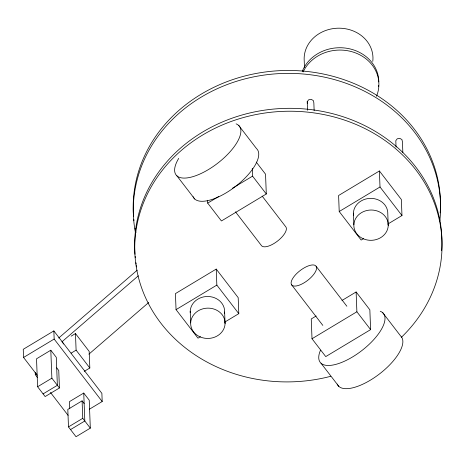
<?xml version="1.0" encoding="UTF-8"?>
<svg xmlns="http://www.w3.org/2000/svg" width="465" height="465" viewBox="0 0 465 465"><rect width="100%" height="100%" fill="white"/><g stroke="black" fill="none" stroke-linecap="round" stroke-linejoin="round"><path stroke-width="0.7" d="M307.539 110.269L307.208 101.713L308.638 99.801L311.172 99.324L313.329 100.568L313.846 102.794L314.148 110.641M58.735 337.997L137.262 270.148M138.32 275.821L61.99 341.769L63.722 344.024M88.891 354.173L148.748 302.453M256.238 162.093L265.538 174.183L266.3 193.986L221.427 220.968L207.698 203.124L218.765 196.468M232.291 188.337L252.571 176.142L252.274 168.359M89.344 409.252L102.195 401.522L101.882 393.367L53.847 330.906L23.25 349.302L23.564 357.457L37.223 375.22M23.564 357.457L54.161 339.061L53.847 330.906M71.139 336.16L75.464 333.556L89.187 351.401L89.826 367.995L84.264 371.343M43.088 393.896L57.369 385.311L56.294 357.353L50.801 350.215L36.526 358.8L37.601 386.758L45.146 396.569L59.427 387.984L58.753 370.512L56.695 367.838M37.52 377.557L35.305 374.68L36.543 373.936M71.157 353.121L76.103 350.151L75.464 333.556M224.583 322.204L238.801 313.654L238.185 297.641L216.225 269.084L175.433 293.613L176.049 309.632L198.009 338.183L200.479 336.701M387.758 224.089L401.969 215.539L401.359 199.52L379.394 170.969L338.601 195.498L339.218 211.517L361.177 240.068L363.653 238.58M37.601 386.758L51.877 378.173L50.801 350.215M176.049 309.632L216.841 285.103L216.225 269.084M339.218 211.517L380.01 186.988L379.394 170.969M84.148 403.527L82.09 400.853L67.809 409.438L68.483 426.911L76.028 436.722L90.309 428.137L89.234 400.185L83.741 393.047L69.465 401.632L69.744 408.799M68.483 426.911L82.758 418.326L82.09 400.853M70.541 429.584L84.816 420.999L83.741 393.047M316.171 315.997L311.254 318.955L312.009 338.752L325.738 356.603L370.611 329.621L369.849 309.818L356.12 291.968L341.984 300.471M312.009 338.752L356.882 311.771L356.12 291.968M380.01 186.988L401.969 215.539M238.673 125.393L256.511 148.591A39.955 16.066 -37.6 0 1 234.895 186.918A39.955 16.066 -37.6 0 1 193.103 196.707M382.782 312.776L400.627 335.98A39.955 16.066 -37.6 0 1 379.01 374.308A39.955 16.066 -37.6 0 1 337.218 384.096M252.571 176.142L266.3 193.986M356.882 311.771L370.611 329.621M262.15 196.091L285.894 226.967A15.368 6.179 -37.6 0 1 277.221 241.306A15.368 6.179 -37.6 0 1 261.411 245.543L235.47 211.813M316.09 266.23A15.368 6.179 -37.6 0 1 300.82 284.534A15.368 6.179 -37.6 0 1 294.636 275.792A15.368 6.179 -37.6 0 1 316.09 266.23L346.873 306.255M291.607 284.807L322.832 325.401M176.874 175.799L194.719 198.997M320.99 363.182L338.834 386.38M216.841 285.103L238.801 313.654M76.103 350.151L89.826 367.995M54.161 339.061L102.195 401.522M51.877 378.173L59.427 387.984M82.758 418.326L90.309 428.137M50.447 392.414L68.076 415.338M307.208 101.713L307.592 103.381M402.847 152.497L402.44 141.796L401.923 139.57L399.766 138.326L397.232 138.803L395.802 140.715L396.052 147.132M388.24 225.572A17.211 15.153 -2.2 0 0 362.979 211.854A17.211 15.153 -2.2 0 0 361.91 238.097A17.211 15.153 -2.2 0 0 388.24 225.572L387.793 213.923A17.211 15.153 -2.2 0 0 370.059 198.381A17.211 15.153 -2.2 0 0 353.47 215.167M353.4 213.127L353.848 224.781M304.47 67.39L304.22 60.874A34.422 30.312 -2.2 0 1 339.194 28.185A34.422 30.312 -2.2 0 1 372.779 61.403M224.624 312.038L225.072 323.692A17.211 15.153 -2.2 0 1 198.735 336.218A17.211 15.153 -2.2 0 1 199.811 309.969A17.211 15.153 -2.2 0 1 225.072 323.692M207.593 200.293L207.698 203.124M190.226 311.248L190.673 322.896M35.224 372.512L35.305 374.68M303.174 71.866A39.339 34.637 -2.2 0 1 353.784 52.283A39.339 34.637 -2.2 0 1 376.511 96.278M378.632 85.322A39.339 34.637 -2.2 0 1 378.452 86.682M302.267 71.453A39.339 34.637 -2.2 0 1 345.884 48.139A39.339 34.637 -2.2 0 1 378.806 81.927M190.237 312.602A17.211 15.153 -2.2 0 1 208.041 296.49A17.211 15.153 -2.2 0 1 224.496 313.393M380.231 311.254A39.955 16.066 -37.6 0 1 355.498 355.097A39.955 16.066 -37.6 0 1 320.495 350.232M236.115 123.87A39.955 16.066 -37.6 0 1 208.5 169.522A39.955 16.066 -37.6 0 1 178.705 158.391M135.454 232.68A153.677 135.309 -2.2 0 1 281.604 73.505A153.677 135.309 -2.2 0 1 439.844 220.741M135.914 232.547A153.677 135.309 -2.2 0 1 135.623 231.157M135.344 229.768A153.677 135.309 -2.2 0 1 135.083 228.367M133.943 220.643A153.677 135.309 -2.2 0 1 133.792 219.23M133.536 216.411A153.677 135.309 -2.2 0 1 286.324 70.471A153.677 135.309 -2.2 0 1 440.186 212.889M330.725 376.301A153.677 135.309 -2.2 0 1 135.042 239.44A153.677 135.309 -2.2 0 1 348.814 121.615A153.677 135.309 -2.2 0 1 401.266 337.421M136.663 266.927A153.677 135.309 -2.2 0 1 136.414 265.527M136.175 264.126A153.677 135.309 -2.2 0 1 135.954 262.719M135.321 257.796A153.677 135.309 -2.2 0 1 135.175 256.384M134.99 254.274A153.677 135.309 -2.2 0 1 287.783 108.328A153.677 135.309 -2.2 0 1 441.64 250.745"/></g></svg>
